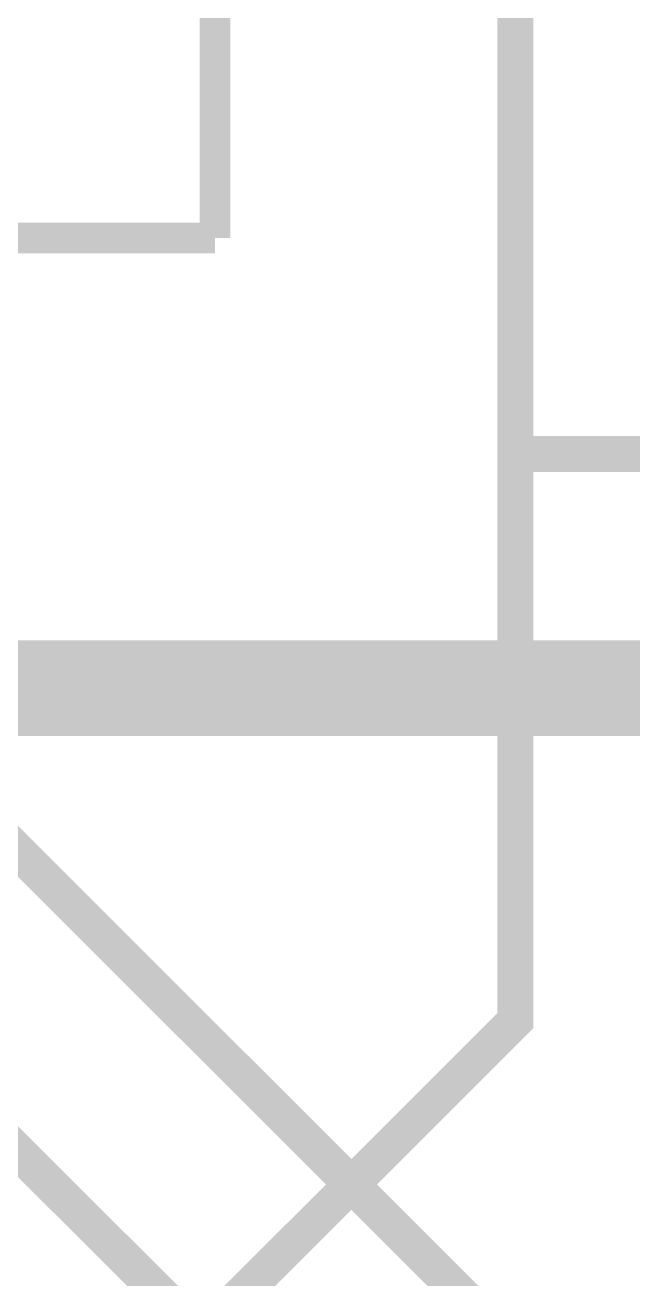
# Model space of a CAD drawing. Header units: millimetres. Extents: x -103 to 103, y -53 to 55.
# Drawn here: x -40.83 to -35.77, y -38.42 to -27.98 of the extents above; entities that cross this region are included whole.
import ezdxf

# ---------------------------------------------------------------- set-up
doc = ezdxf.new("R2010")
doc.units = ezdxf.units.MM
for name, color, linetype, true_color in [('BottomLayer', 7, 'Continuous', 0x0000ff), ('Inner1', 7, 'Continuous', 0x999966), ('Inner2', 7, 'Continuous', 0x008000), ('TopLayer', 7, 'Continuous', 0xff0000), ('TopSilkLayer', 7, 'Continuous', 0xffcc00)]:
    doc.layers.add(name, color=color, linetype=linetype, true_color=true_color)

msp = doc.modelspace()

# ---------------------------------------------------------------- linework, layer by layer
at = {"layer": 'BottomLayer', "const_width": 0.30000000000000004}
msp.add_lwpolyline([(-45, -34.75001270002542), (-43.750241300482685, -33.500254000507994), (-32.80010160020322, -33.500254000507994)], dxfattribs=at)
at = {"layer": 'Inner1', "const_width": 0.30000000000000004}
msp.add_lwpolyline([(-54.00050800101599, -22.999745999492006), (-52.75082550165098, -22.999745999492006), (-28.498856997713915, -47.24917449834902), (-20.088900177800383, -47.24917449834902), (-18.338074676149404, -49), (-10.5, -49), (-10.5, -42.689890779781535), (-9, -41.18989077978165)], dxfattribs=at)
at = {"layer": 'Inner2', "const_width": 0.30000000000000004}
for points in [[(-46.250952501904976, -33.25120650241297), (-26.250952501904976, -33.25120650241297), (-26.250952501904976, 18.001016002031974), (-4.249428498857014, 40)], [(-45.49911099822202, -34.0005080010161), (-45.250190500380995, -33.749047498095024), (-25.750571501142986, -33.749047498095024), (-25.750571501142986, -15.252730505461045), (0.7493014986030175, 11.247142494285072), (0.7493014986030175, 34.749809499619005), (-1.498602997206035, 37.000254000507994), (-1.249682499365008, 37.000254000507994)]]:
    msp.add_lwpolyline(points, dxfattribs=at)
at = {"layer": 'TopLayer', "const_width": 0.30000000000000004}
for points in [[(-36.750063500127, -31.550012700025377), (-33.05001270002549, -31.550012700025377), (-26.5, -25.000000000000114), (-26.565201930403873, -24.934798069596127), (-26.565201930403873, -13.500127000253997)], [(-39.3653797307594, -38.88460756921506), (-36.750063500127, -36.26929133858266), (-36.750063500127, -27.750063500127)], [(-43.24998729997458, -28.750012700025422), (-43.24998729997458, -35), (-30.750114300228574, -47.499872999746), (-30.499872999746003, -47.499872999746)]]:
    msp.add_lwpolyline(points, dxfattribs=at)
at = {"layer": 'TopSilkLayer', "const_width": 0.25400050800101603}
for points in [[(-39.250114300228574, -29.75013970027942), (-39.250114300228574, -20.750088900177843)], [(-48.25016510033015, -29.75013970027942), (-39.250114300228574, -29.75013970027942)]]:
    msp.add_lwpolyline(points, dxfattribs=at)

doc.saveas('drawing.dxf')
